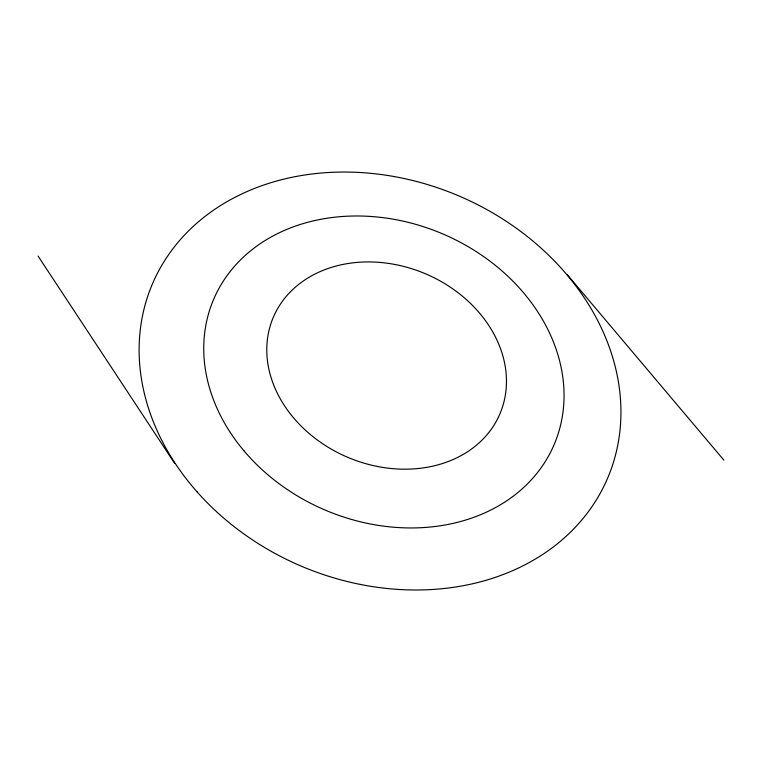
<?xml version="1.0" encoding="UTF-8"?>
<svg xmlns="http://www.w3.org/2000/svg" width="762" height="762" viewBox="0 0 762 762"><rect width="100%" height="100%" fill="white"/><g stroke="black" fill="none" stroke-linecap="round" stroke-linejoin="round"><path stroke-width="1.14" d="M567.271 274.682L723.9 460.172M38.1 256.118L174.669 463.391M243.945 450.799A185.09 150.076 23.1 0 0 552.107 449.113A185.09 150.076 23.1 0 0 355.625 215.989A185.09 150.076 23.1 0 0 243.945 450.799M197.063 491.852A247.469 201.197 23.1 0 0 607.247 479.041A247.469 201.197 23.1 0 0 335.766 172.174A247.469 201.197 23.1 0 0 197.063 491.852M291.503 415.347A123.158 99.66 23.1 0 0 497.319 419.367A123.158 99.66 23.1 0 0 371.056 261.957A123.158 99.66 23.1 0 0 291.503 415.347"/></g></svg>
